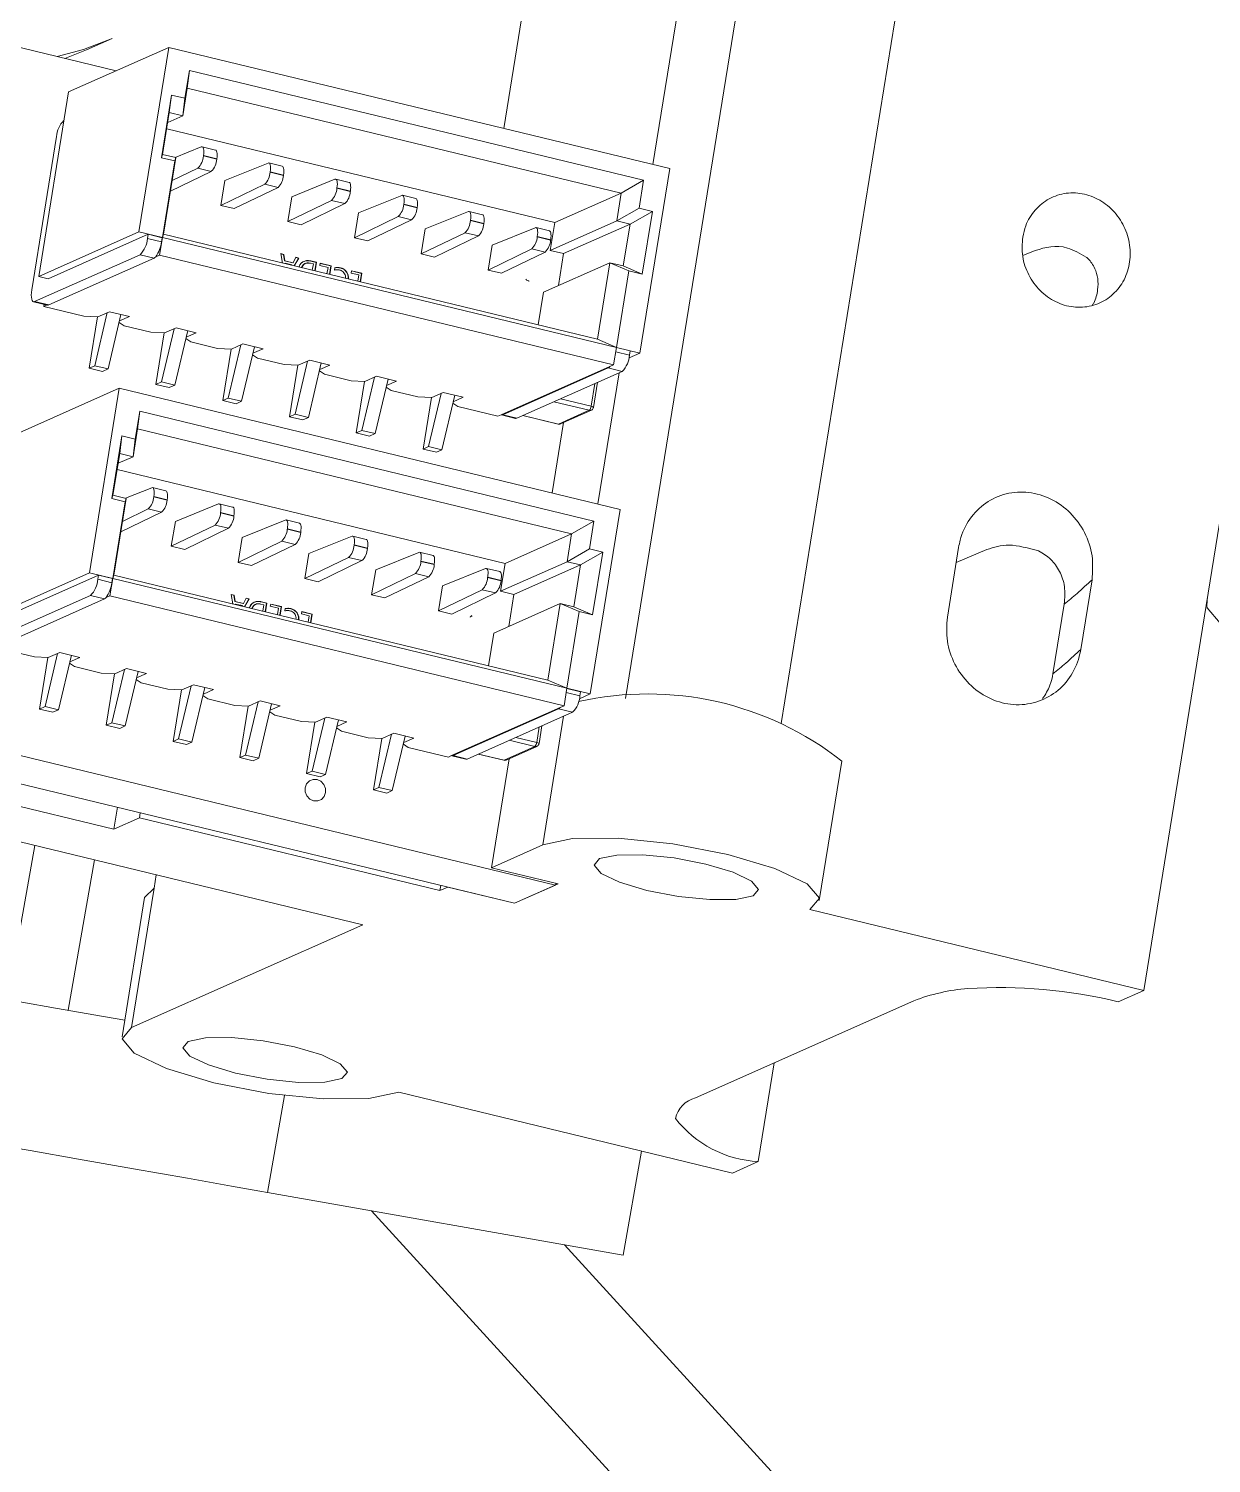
# Model space of a CAD drawing. Header units: millimetres. Extents: x 0 to 1189, y 0 to 841.
# Drawn here: x 925.504 to 928.769, y 528.872 to 532.834 of the extents above; entities that cross this region are included whole.
import ezdxf

# ---------------------------------------------------------------- set-up
doc = ezdxf.new("R2010")
doc.units = ezdxf.units.MM
doc.layers.get('0').update_dxf_attribs({"lineweight": 18})

msp = doc.modelspace()

# ---------------------------------------------------------------- linework, layer by layer
at = {"color": 7, "linetype": 'Continuous', "lineweight": 15}
for p, q in [((927.2272, 532.4594), (927.4835, 534.0432)), ((927.6402, 534.0052), (927.1514, 530.9848)), ((929.2051, 534.0263), (928.5825, 530.1785)), ((927.5809, 530.9153), (928.0643, 533.9026)), ((926.8152, 532.5592), (926.9194, 533.2029)), ((925.7448, 532.7181), (924.5527, 533.0066)), ((925.7343, 532.8077), (925.6554, 532.7774)), ((925.6633, 532.7762), (925.7343, 532.8077)), ((925.6554, 532.7774), (925.5827, 532.7573)), ((925.6633, 532.7762), (925.6033, 532.7523)), ((925.614, 532.6599), (925.8907, 532.7829)), ((925.8907, 532.7829), (925.8082, 532.2731)), ((925.8907, 532.7829), (927.2735, 532.4482)), ((925.9475, 532.7192), (925.935, 532.6422)), ((925.9412, 532.6706), (925.9475, 532.7192)), ((925.9475, 532.7192), (927.2012, 532.4158)), ((925.5315, 532.1501), (925.614, 532.6599)), ((925.8981, 532.6512), (925.8701, 532.478)), ((925.8981, 532.6512), (925.8919, 532.6026)), ((925.8981, 532.6512), (925.935, 532.6422)), ((925.9288, 532.5937), (925.9412, 532.6706)), ((925.9412, 532.6706), (927.1397, 532.3806)), ((925.935, 532.6422), (925.9288, 532.5937)), ((925.601, 532.5811), (925.6012, 532.5812)), ((925.8732, 532.4872), (925.8919, 532.6026)), ((925.8875, 532.5753), (925.9288, 532.5937)), ((925.8919, 532.6026), (925.9288, 532.5937)), ((925.5121, 532.1131), (925.5806, 532.5363)), ((925.8847, 532.5583), (926.956, 532.299)), ((925.8701, 532.478), (925.8732, 532.4872)), ((925.9101, 532.4783), (925.8732, 532.4872)), ((925.9081, 532.4787), (925.9803, 532.508)), ((926.0194, 532.4993), (925.9826, 532.5082)), ((925.8701, 532.478), (925.907, 532.4691)), ((925.907, 532.4691), (925.8728, 532.2575)), ((925.8758, 532.2666), (925.9101, 532.4783)), ((925.9709, 532.4494), (925.8998, 532.415)), ((925.907, 532.4691), (925.9101, 532.4783)), ((925.9709, 532.4494), (926.0077, 532.4404)), ((925.986, 532.4829), (925.9862, 532.4838)), ((925.986, 532.4829), (926.0229, 532.474)), ((926.023, 532.4749), (925.9862, 532.4838)), ((926.0229, 532.474), (926.023, 532.4749)), ((926.0456, 532.4151), (926.1647, 532.4634)), ((926.2038, 532.4547), (926.1669, 532.4636)), ((927.191, 531.9384), (927.2735, 532.4482)), ((925.8951, 532.386), (926.0077, 532.4404)), ((926.0456, 532.4151), (926.0344, 532.3463)), ((926.1704, 532.4383), (926.1705, 532.4392)), ((926.1704, 532.4383), (926.2073, 532.4293)), ((926.2074, 532.4302), (926.1705, 532.4392)), ((926.2073, 532.4293), (926.2074, 532.4302)), ((926.2299, 532.3705), (926.3491, 532.4187)), ((926.3882, 532.41), (926.3513, 532.419)), ((927.2012, 532.4158), (927.1397, 532.3806)), ((927.1888, 532.3388), (927.2012, 532.4158)), ((926.1552, 532.4047), (926.0344, 532.3463)), ((926.0713, 532.3374), (926.1921, 532.3958)), ((926.1552, 532.4047), (926.1921, 532.3958)), ((926.2299, 532.3705), (926.2188, 532.3017)), ((926.3548, 532.3936), (926.3549, 532.3945)), ((926.3548, 532.3936), (926.3916, 532.3847)), ((926.3918, 532.3856), (926.3549, 532.3945)), ((926.3916, 532.3847), (926.3918, 532.3856)), ((926.4143, 532.3259), (926.5335, 532.3741)), ((926.5726, 532.3654), (926.5357, 532.3743)), ((927.1397, 532.3806), (926.956, 532.299)), ((927.1397, 532.3806), (927.1272, 532.3036)), ((926.0344, 532.3463), (926.0713, 532.3374)), ((926.3396, 532.3601), (926.2188, 532.3017)), ((926.2557, 532.2928), (926.3765, 532.3512)), ((926.3396, 532.3601), (926.3765, 532.3512)), ((926.5391, 532.349), (926.5393, 532.3499)), ((926.5391, 532.349), (926.576, 532.3401)), ((926.5762, 532.341), (926.5393, 532.3499)), ((926.576, 532.3401), (926.5762, 532.341)), ((926.5987, 532.2813), (926.7178, 532.3295)), ((926.7569, 532.3208), (926.7201, 532.3297)), ((927.1272, 532.3036), (927.1888, 532.3388)), ((927.1641, 532.2947), (927.2257, 532.3299)), ((927.1888, 532.3388), (927.2257, 532.3299)), ((927.1976, 532.1567), (927.2257, 532.3299)), ((926.2188, 532.3017), (926.2557, 532.2928)), ((926.4143, 532.3259), (926.4032, 532.2571)), ((926.524, 532.3155), (926.4032, 532.2571)), ((926.4401, 532.2481), (926.5609, 532.3066)), ((926.524, 532.3155), (926.5609, 532.3066)), ((926.7235, 532.3044), (926.7237, 532.3053)), ((926.7235, 532.3044), (926.7604, 532.2955)), ((926.7605, 532.2964), (926.7237, 532.3053)), ((926.7604, 532.2955), (926.7605, 532.2964)), ((927.1272, 532.3036), (926.9436, 532.222)), ((926.9436, 532.222), (926.956, 532.299)), ((926.9804, 532.2131), (927.1641, 532.2947)), ((927.1272, 532.3036), (927.1641, 532.2947)), ((927.1641, 532.2947), (927.1454, 532.1793)), ((925.5315, 532.1501), (925.8082, 532.2731)), ((925.5573, 532.1438), (925.8333, 532.2665)), ((925.8728, 532.2575), (925.8082, 532.2731)), ((925.8333, 532.2665), (925.8315, 532.255)), ((925.8315, 532.255), (925.8702, 532.2456)), ((925.872, 532.2571), (925.8333, 532.2665)), ((925.865, 532.2094), (925.8728, 532.2575)), ((925.8702, 532.2456), (925.872, 532.2571)), ((925.8728, 532.2575), (925.872, 532.2571)), ((925.8728, 532.2575), (925.8758, 532.2666)), ((925.8728, 532.2575), (927.1265, 531.954)), ((925.8758, 532.2666), (927.0743, 531.9766)), ((926.4032, 532.2571), (926.4401, 532.2481)), ((926.5987, 532.2813), (926.5876, 532.2125)), ((926.7084, 532.2709), (926.5876, 532.2125)), ((926.6244, 532.2035), (926.7452, 532.262)), ((926.7084, 532.2709), (926.7452, 532.262)), ((926.7831, 532.2366), (926.9022, 532.2849)), ((926.9413, 532.2762), (926.9044, 532.2851)), ((926.9079, 532.2598), (926.908, 532.2607)), ((926.9079, 532.2598), (926.9448, 532.2508)), ((926.9449, 532.2517), (926.908, 532.2607)), ((926.9448, 532.2508), (926.9449, 532.2517)), ((925.811, 532.2102), (925.5201, 532.0809)), ((925.811, 532.2102), (925.8498, 532.2008)), ((925.8545, 532.2047), (925.865, 532.2094)), ((925.865, 532.2094), (927.1187, 531.9059)), ((926.1996, 532.2132), (926.2047, 532.187)), ((926.2077, 532.2112), (926.1996, 532.2132)), ((926.1997, 532.2127), (926.207, 532.2109)), ((926.207, 532.2109), (926.2077, 532.2112)), ((926.207, 532.2109), (926.2099, 532.1934)), ((926.2106, 532.1937), (926.2077, 532.2112)), ((926.5876, 532.2125), (926.6244, 532.2035)), ((926.7831, 532.2366), (926.7719, 532.1678)), ((926.8927, 532.2262), (926.7719, 532.1678)), ((926.8088, 532.1589), (926.9296, 532.2173)), ((926.8927, 532.2262), (926.9296, 532.2173)), ((926.9804, 532.2131), (926.9436, 532.222)), ((926.9662, 532.1249), (926.9804, 532.2131)), ((928.2829, 532.2218), (928.2484, 532.2077)), ((925.8498, 532.2008), (925.5588, 532.0715)), ((926.2099, 532.1934), (926.2106, 532.1937)), ((926.2099, 532.1934), (926.2328, 532.1878)), ((926.2335, 532.1882), (926.2106, 532.1937)), ((926.2114, 532.1864), (926.2121, 532.1868)), ((926.2114, 532.1864), (926.2116, 532.1854)), ((926.2121, 532.1868), (926.2306, 532.1823)), ((926.2124, 532.1852), (926.2121, 532.1868)), ((926.2306, 532.1823), (926.2299, 532.1809)), ((926.2328, 532.1878), (926.2335, 532.1882)), ((926.2414, 532.2031), (926.2335, 532.1882)), ((926.2488, 532.2008), (926.2365, 532.1793)), ((926.2369, 532.1792), (926.2495, 532.2011)), ((926.2412, 532.2026), (926.2488, 532.2008)), ((926.2495, 532.2011), (926.2414, 532.2031)), ((926.2488, 532.2008), (926.2495, 532.2011)), ((926.2666, 532.1857), (926.2659, 532.1853)), ((926.2818, 532.1867), (926.2896, 532.1848)), ((926.283, 532.193), (926.2823, 532.1927)), ((926.2823, 532.1927), (926.2974, 532.189)), ((926.2981, 532.1894), (926.283, 532.193)), ((926.2896, 532.1848), (926.2868, 532.1672)), ((926.2974, 532.189), (926.2935, 532.1655)), ((926.2942, 532.1654), (926.2981, 532.1894)), ((926.2974, 532.189), (926.2981, 532.1894)), ((926.3088, 532.1867), (926.3078, 532.1804)), ((926.3078, 532.1804), (926.3301, 532.175)), ((926.3385, 532.1796), (926.3088, 532.1867)), ((926.3088, 532.1863), (926.3378, 532.1792)), ((926.3301, 532.175), (926.3272, 532.1574)), ((926.3378, 532.1792), (926.334, 532.1557)), ((926.3347, 532.1556), (926.3385, 532.1796)), ((926.3378, 532.1792), (926.3385, 532.1796)), ((926.3488, 532.174), (926.3478, 532.1676)), ((926.3639, 532.1737), (926.3647, 532.174)), ((926.9249, 532.1066), (927.1085, 532.1882)), ((927.1085, 532.1882), (927.0743, 531.9766)), ((927.1085, 532.1882), (927.1608, 532.1656)), ((927.1454, 532.1793), (927.1085, 532.1882)), ((927.1454, 532.1793), (927.1976, 532.1567)), ((925.5573, 532.1438), (925.5315, 532.1501)), ((926.3952, 532.1658), (926.3942, 532.1595)), ((926.3942, 532.1595), (926.4151, 532.1544)), ((926.3951, 532.1654), (926.4228, 532.1587)), ((926.4235, 532.159), (926.3952, 532.1658)), ((926.4151, 532.1544), (926.4122, 532.1368)), ((926.4228, 532.1587), (926.419, 532.1352)), ((926.4196, 532.135), (926.4235, 532.159)), ((926.4228, 532.1587), (926.4235, 532.159)), ((926.7719, 532.1678), (926.8088, 532.1589)), ((927.1265, 531.954), (927.1608, 532.1656)), ((927.1608, 532.1656), (927.1976, 532.1567)), ((926.9103, 532.0163), (926.9249, 532.1066)), ((925.5169, 532.0805), (925.5556, 532.0711)), ((925.5588, 532.0715), (925.5201, 532.0809)), ((925.5466, 532.0733), (925.5456, 532.0674)), ((925.5456, 532.0674), (925.5545, 532.0714)), ((925.5456, 532.0674), (925.6563, 532.0407)), ((925.6946, 532.0387), (925.7265, 532.0529)), ((925.7818, 532.0395), (925.7265, 532.0529)), ((925.6563, 532.0407), (925.6946, 532.0387)), ((925.6936, 532.0388), (925.6706, 531.8968)), ((925.6858, 531.9035), (925.7206, 532.0503)), ((925.7227, 531.8946), (925.7584, 532.0452)), ((925.7532, 532.0231), (925.7669, 532.0139)), ((925.7818, 532.0395), (925.7541, 532.0272)), ((925.7669, 532.0139), (925.8406, 531.996)), ((925.8406, 531.996), (925.8789, 531.9941)), ((925.878, 531.9941), (925.855, 531.8521)), ((925.8702, 531.8589), (925.905, 532.0057)), ((925.8789, 531.9941), (925.9109, 532.0083)), ((925.9071, 531.85), (925.9428, 532.0005)), ((925.9662, 531.9949), (925.9109, 532.0083)), ((925.9375, 531.9785), (925.9513, 531.9693)), ((925.9662, 531.9949), (925.9385, 531.9826)), ((927.0743, 531.9766), (927.1265, 531.954)), ((925.9513, 531.9693), (926.025, 531.9514)), ((926.025, 531.9514), (926.0633, 531.9495)), ((926.0624, 531.9495), (926.0394, 531.8075)), ((926.0546, 531.8143), (926.0894, 531.961)), ((926.0633, 531.9495), (926.0952, 531.9637)), ((926.0915, 531.8053), (926.1271, 531.9559)), ((926.1506, 531.9503), (926.0952, 531.9637)), ((926.1219, 531.9339), (926.1356, 531.9246)), ((926.1506, 531.9503), (926.1229, 531.938)), ((927.1265, 531.954), (927.1187, 531.9059)), ((927.1645, 531.9443), (927.1264, 531.9535)), ((927.191, 531.9384), (927.1265, 531.954)), ((927.191, 531.9384), (927.1612, 531.9251)), ((927.1645, 531.9443), (927.1627, 531.9328)), ((925.6706, 531.8968), (925.6858, 531.9035)), ((925.6706, 531.8968), (925.7075, 531.8878)), ((925.6858, 531.9035), (925.7227, 531.8946)), ((925.7075, 531.8878), (925.7227, 531.8946)), ((926.1356, 531.9246), (926.2094, 531.9068)), ((926.2094, 531.9068), (926.2477, 531.9048)), ((926.2467, 531.9049), (926.2238, 531.7629)), ((926.239, 531.7696), (926.2737, 531.9164)), ((926.2477, 531.9048), (926.2796, 531.919)), ((926.2758, 531.7607), (926.3115, 531.9113)), ((926.3349, 531.9056), (926.2796, 531.919)), ((926.3349, 531.9056), (926.3073, 531.8933)), ((927.1083, 531.9013), (926.8084, 531.768)), ((926.8126, 531.7681), (927.1035, 531.8974)), ((927.1035, 531.8974), (927.1422, 531.888)), ((927.1187, 531.9059), (927.1083, 531.9013)), ((925.855, 531.8521), (925.8702, 531.8589)), ((925.8702, 531.8589), (925.9071, 531.85)), ((926.3063, 531.8892), (926.32, 531.88)), ((926.32, 531.88), (926.3938, 531.8622)), ((926.3938, 531.8622), (926.4321, 531.8602)), ((926.4311, 531.8603), (926.4081, 531.7183)), ((926.4233, 531.725), (926.4581, 531.8718)), ((926.4321, 531.8602), (926.464, 531.8744)), ((926.4602, 531.7161), (926.4959, 531.8667)), ((926.5193, 531.861), (926.464, 531.8744)), ((926.5193, 531.861), (926.4916, 531.8487)), ((927.1422, 531.888), (926.8513, 531.7587)), ((927.063, 531.7884), (927.0742, 531.8578)), ((927.0754, 531.5217), (927.1341, 531.8844)), ((925.477, 531.7186), (925.7537, 531.8416)), ((925.7537, 531.8416), (925.6712, 531.3318)), ((925.7537, 531.8416), (927.1366, 531.5069)), ((925.855, 531.8521), (925.8919, 531.8432)), ((925.8919, 531.8432), (925.9071, 531.85)), ((926.0394, 531.8075), (926.0546, 531.8143)), ((926.0546, 531.8143), (926.0915, 531.8053)), ((926.4907, 531.8446), (926.5044, 531.8354)), ((926.5044, 531.8354), (926.5781, 531.8175)), ((926.5781, 531.8175), (926.6164, 531.8156)), ((926.6155, 531.8156), (926.5925, 531.6736)), ((926.6077, 531.6804), (926.6425, 531.8272)), ((926.6164, 531.8156), (926.6484, 531.8298)), ((926.6446, 531.6715), (926.6803, 531.8221)), ((926.7037, 531.8164), (926.6484, 531.8298)), ((926.7037, 531.8164), (926.676, 531.8041)), ((925.8105, 531.7779), (925.798, 531.701)), ((925.8042, 531.7294), (925.8105, 531.7779)), ((925.8105, 531.7779), (927.0642, 531.4745)), ((926.0394, 531.8075), (926.0763, 531.7986)), ((926.0763, 531.7986), (926.0915, 531.8053)), ((926.675, 531.8), (926.6888, 531.7908)), ((926.6888, 531.7908), (926.7994, 531.764)), ((927.0515, 531.7804), (926.9664, 531.7425)), ((926.972, 531.743), (927.0572, 531.7808)), ((926.2238, 531.7629), (926.239, 531.7696)), ((926.2238, 531.7629), (926.2606, 531.754)), ((926.239, 531.7696), (926.2758, 531.7607)), ((926.2606, 531.754), (926.2758, 531.7607)), ((926.8084, 531.768), (926.7994, 531.764)), ((926.8094, 531.7677), (926.8481, 531.7583)), ((926.8513, 531.7587), (926.8126, 531.7681)), ((926.8679, 531.7661), (926.9656, 531.7424)), ((926.9801, 531.7466), (926.9487, 531.5524)), ((926.9656, 531.7424), (926.9657, 531.7424)), ((925.7612, 531.7099), (925.7331, 531.5367)), ((925.7612, 531.7099), (925.7549, 531.6613)), ((925.7612, 531.7099), (925.798, 531.701)), ((925.7918, 531.6524), (925.8042, 531.7294)), ((925.798, 531.701), (925.7918, 531.6524)), ((925.8042, 531.7294), (927.0027, 531.4393)), ((926.4081, 531.7183), (926.4233, 531.725)), ((926.4081, 531.7183), (926.445, 531.7093)), ((926.4233, 531.725), (926.4602, 531.7161)), ((926.445, 531.7093), (926.4602, 531.7161)), ((925.7362, 531.5459), (925.7549, 531.6613)), ((925.7549, 531.6613), (925.7918, 531.6524)), ((926.5925, 531.6736), (926.6077, 531.6804)), ((926.5925, 531.6736), (926.6294, 531.6647)), ((926.6077, 531.6804), (926.6446, 531.6715)), ((926.6294, 531.6647), (926.6446, 531.6715)), ((925.7477, 531.617), (926.819, 531.3577)), ((925.7505, 531.6341), (925.7918, 531.6524)), ((925.7331, 531.5367), (925.7362, 531.5459)), ((925.7331, 531.5367), (925.77, 531.5278)), ((925.7731, 531.537), (925.7362, 531.5459)), ((925.7388, 531.3253), (925.7731, 531.537)), ((925.77, 531.5278), (925.7731, 531.537)), ((925.7711, 531.5374), (925.8434, 531.5667)), ((925.8824, 531.558), (925.8456, 531.5669)), ((925.849, 531.5416), (925.8492, 531.5425)), ((925.849, 531.5416), (925.8859, 531.5327)), ((925.886, 531.5336), (925.8492, 531.5425)), ((925.77, 531.5278), (925.7358, 531.3162)), ((925.7582, 531.4447), (925.8707, 531.4992)), ((925.8339, 531.5081), (925.7629, 531.4737)), ((925.8339, 531.5081), (925.8707, 531.4992)), ((925.8859, 531.5327), (925.886, 531.5336)), ((925.9086, 531.4738), (926.0277, 531.5221)), ((926.0668, 531.5134), (926.03, 531.5223)), ((926.0334, 531.497), (926.0335, 531.4979)), ((926.0334, 531.497), (926.0703, 531.488)), ((926.0704, 531.4889), (926.0335, 531.4979)), ((927.0541, 530.9971), (927.1366, 531.5069)), ((925.9086, 531.4738), (925.8974, 531.405)), ((926.0182, 531.4635), (925.8974, 531.405)), ((926.0182, 531.4635), (926.0551, 531.4545)), ((926.0703, 531.488), (926.0704, 531.4889)), ((926.0929, 531.4292), (926.2121, 531.4774)), ((926.2512, 531.4687), (926.2143, 531.4777)), ((927.0642, 531.4745), (927.0027, 531.4393)), ((927.0518, 531.3975), (927.0642, 531.4745)), ((925.9343, 531.3961), (926.0551, 531.4545)), ((926.0929, 531.4292), (926.0818, 531.3604)), ((926.2026, 531.4188), (926.0818, 531.3604)), ((926.2026, 531.4188), (926.2395, 531.4099)), ((926.2178, 531.4524), (926.2179, 531.4532)), ((926.2178, 531.4524), (926.2546, 531.4434)), ((926.2548, 531.4443), (926.2179, 531.4532)), ((926.2546, 531.4434), (926.2548, 531.4443)), ((926.2773, 531.3846), (926.3965, 531.4328)), ((926.4356, 531.4241), (926.3987, 531.4331)), ((927.0027, 531.4393), (926.819, 531.3577)), ((927.0027, 531.4393), (926.9902, 531.3623)), ((925.8974, 531.405), (925.9343, 531.3961)), ((926.1187, 531.3515), (926.2395, 531.4099)), ((926.2773, 531.3846), (926.2662, 531.3158)), ((926.4021, 531.4077), (926.4023, 531.4086)), ((926.4021, 531.4077), (926.439, 531.3988)), ((926.4392, 531.3997), (926.4023, 531.4086)), ((926.439, 531.3988), (926.4392, 531.3997)), ((926.4617, 531.34), (926.5809, 531.3882)), ((926.62, 531.3795), (926.5831, 531.3884)), ((926.9902, 531.3623), (927.0518, 531.3975)), ((927.0271, 531.3534), (927.0887, 531.3886)), ((927.0518, 531.3975), (927.0887, 531.3886)), ((927.0606, 531.2154), (927.0887, 531.3886)), ((928.0713, 531.4018), (928.0402, 531.2094)), ((928.1492, 531.3956), (928.0646, 531.3602)), ((926.0818, 531.3604), (926.1187, 531.3515)), ((926.387, 531.3742), (926.2662, 531.3158)), ((926.3031, 531.3069), (926.4239, 531.3653)), ((926.387, 531.3742), (926.4239, 531.3653)), ((926.4617, 531.34), (926.4506, 531.2712)), ((926.5865, 531.3631), (926.5867, 531.364)), ((926.5865, 531.3631), (926.6234, 531.3542)), ((926.6235, 531.3551), (926.5867, 531.364)), ((926.6234, 531.3542), (926.6235, 531.3551)), ((926.6461, 531.2954), (926.7652, 531.3436)), ((926.8043, 531.3349), (926.7675, 531.3438)), ((926.9902, 531.3623), (926.8066, 531.2807)), ((926.8066, 531.2807), (926.819, 531.3577)), ((926.8434, 531.2718), (927.0271, 531.3534)), ((926.9902, 531.3623), (927.0271, 531.3534)), ((927.0271, 531.3534), (927.0084, 531.238)), ((925.3945, 531.2088), (925.6712, 531.3318)), ((925.4203, 531.2025), (925.6963, 531.3252)), ((925.7358, 531.3162), (925.6712, 531.3318)), ((925.6963, 531.3252), (925.6945, 531.3137)), ((925.6945, 531.3137), (925.7332, 531.3043)), ((925.7351, 531.3159), (925.6963, 531.3252)), ((925.728, 531.2681), (925.7358, 531.3162)), ((925.7332, 531.3043), (925.7351, 531.3159)), ((925.7358, 531.3162), (925.7351, 531.3159)), ((925.7358, 531.3162), (925.7388, 531.3253)), ((925.7358, 531.3162), (926.9895, 531.0127)), ((925.7388, 531.3253), (926.9373, 531.0353)), ((926.2662, 531.3158), (926.3031, 531.3069)), ((926.5714, 531.3296), (926.4506, 531.2712)), ((926.4874, 531.2622), (926.6083, 531.3207)), ((926.5714, 531.3296), (926.6083, 531.3207)), ((926.7709, 531.3185), (926.771, 531.3194)), ((926.7709, 531.3185), (926.8078, 531.3096)), ((926.8079, 531.3104), (926.771, 531.3194)), ((926.8078, 531.3096), (926.8079, 531.3104)), ((928.4086, 531.1203), (928.4397, 531.3127)), ((925.674, 531.2689), (925.3831, 531.1396)), ((925.7128, 531.2595), (925.4218, 531.1302)), ((925.674, 531.2689), (925.7128, 531.2595)), ((925.7175, 531.2634), (925.728, 531.2681)), ((925.728, 531.2681), (926.9817, 530.9646)), ((926.0626, 531.2719), (926.0677, 531.2458)), ((926.0707, 531.2699), (926.0626, 531.2719)), ((926.0627, 531.2714), (926.07, 531.2696)), ((926.07, 531.2696), (926.0707, 531.2699)), ((926.07, 531.2696), (926.0729, 531.2521)), ((926.0737, 531.2524), (926.0707, 531.2699)), ((926.1044, 531.2618), (926.0965, 531.2469)), ((926.1118, 531.2595), (926.0995, 531.2381)), ((926.0999, 531.2379), (926.1125, 531.2598)), ((926.1042, 531.2614), (926.1118, 531.2595)), ((926.1125, 531.2598), (926.1044, 531.2618)), ((926.1118, 531.2595), (926.1125, 531.2598)), ((926.4506, 531.2712), (926.4874, 531.2622)), ((926.6461, 531.2954), (926.6349, 531.2265)), ((926.7558, 531.285), (926.6349, 531.2265)), ((926.6718, 531.2176), (926.7926, 531.276)), ((926.7558, 531.285), (926.7926, 531.276)), ((926.8434, 531.2718), (926.8066, 531.2807)), ((926.8292, 531.1836), (926.8434, 531.2718)), ((928.7584, 531.2659), (928.757, 531.2405)), ((926.0729, 531.2521), (926.0737, 531.2524)), ((926.0729, 531.2521), (926.0958, 531.2466)), ((926.0965, 531.2469), (926.0737, 531.2524)), ((926.0744, 531.2452), (926.0751, 531.2455)), ((926.0744, 531.2452), (926.0746, 531.2441)), ((926.0751, 531.2455), (926.0936, 531.241)), ((926.0754, 531.2439), (926.0751, 531.2455)), ((926.0936, 531.241), (926.0929, 531.2396)), ((926.0958, 531.2466), (926.0965, 531.2469)), ((926.1296, 531.2444), (926.1289, 531.244)), ((926.1448, 531.2454), (926.1526, 531.2435)), ((926.146, 531.2517), (926.1453, 531.2514)), ((926.1453, 531.2514), (926.1604, 531.2478)), ((926.1611, 531.2481), (926.146, 531.2517)), ((926.1526, 531.2435), (926.1498, 531.2259)), ((926.1604, 531.2478), (926.1566, 531.2242)), ((926.1572, 531.2241), (926.1611, 531.2481)), ((926.1604, 531.2478), (926.1611, 531.2481)), ((926.1719, 531.2455), (926.1708, 531.2391)), ((926.1708, 531.2391), (926.1931, 531.2337)), ((926.1718, 531.245), (926.2008, 531.238)), ((926.2015, 531.2383), (926.1719, 531.2455)), ((926.1931, 531.2337), (926.1902, 531.2161)), ((926.2008, 531.238), (926.197, 531.2144)), ((926.1977, 531.2143), (926.2015, 531.2383)), ((926.2008, 531.238), (926.2015, 531.2383)), ((926.2118, 531.2327), (926.2108, 531.2263)), ((926.227, 531.2324), (926.2277, 531.2327)), ((926.2582, 531.2246), (926.2572, 531.2182)), ((926.2581, 531.2241), (926.2858, 531.2174)), ((926.2865, 531.2177), (926.2582, 531.2246)), ((926.6349, 531.2265), (926.6718, 531.2176)), ((926.7879, 531.1653), (926.9715, 531.2469)), ((926.9715, 531.2469), (926.9373, 531.0353)), ((926.9715, 531.2469), (927.0238, 531.2244)), ((927.0084, 531.238), (926.9715, 531.2469)), ((926.9895, 531.0127), (927.0238, 531.2244)), ((927.0084, 531.238), (927.0606, 531.2154)), ((927.0238, 531.2244), (927.0606, 531.2154)), ((928.3319, 531.053), (928.3631, 531.2454)), ((926.2572, 531.2182), (926.2781, 531.2132)), ((926.2781, 531.2132), (926.2752, 531.1955)), ((926.2858, 531.2174), (926.282, 531.1939)), ((926.2827, 531.1937), (926.2865, 531.2177)), ((926.2858, 531.2174), (926.2865, 531.2177)), ((926.7733, 531.075), (926.7879, 531.1653)), ((924.2483, 531.1252), (926.9584, 530.4693)), ((925.4086, 531.1262), (925.5193, 531.0994)), ((925.5488, 530.9622), (925.5836, 531.109)), ((925.5576, 531.0974), (925.5895, 531.1116)), ((925.5857, 530.9533), (925.6214, 531.1039)), ((925.6448, 531.0982), (925.5895, 531.1116)), ((924.1347, 531.0748), (926.8449, 530.4188)), ((925.5193, 531.0994), (925.5576, 531.0974)), ((925.5566, 531.0975), (925.5336, 530.9555)), ((925.6162, 531.0818), (925.6299, 531.0726)), ((925.6448, 531.0982), (925.6171, 531.0859)), ((925.6299, 531.0726), (925.7036, 531.0548)), ((925.7332, 530.9176), (925.768, 531.0644)), ((925.7419, 531.0528), (925.7739, 531.067)), ((925.8292, 531.0536), (925.7739, 531.067)), ((925.7036, 531.0548), (925.7419, 531.0528)), ((925.741, 531.0528), (925.718, 530.9108)), ((925.7701, 530.9087), (925.8058, 531.0593)), ((925.8006, 531.0372), (925.8143, 531.028)), ((925.8292, 531.0536), (925.8015, 531.0413)), ((925.8143, 531.028), (925.888, 531.0101)), ((925.9263, 531.0082), (925.9583, 531.0224)), ((926.0136, 531.009), (925.9583, 531.0224)), ((926.9373, 531.0353), (926.9895, 531.0127)), ((925.888, 531.0101), (925.9263, 531.0082)), ((925.9254, 531.0082), (925.9024, 530.8662)), ((925.9176, 530.873), (925.9524, 531.0198)), ((925.9545, 530.8641), (925.9902, 531.0146)), ((925.9849, 530.9926), (925.9986, 530.9834)), ((926.0136, 531.009), (925.9859, 530.9967)), ((925.9986, 530.9834), (926.0724, 530.9655)), ((926.9895, 531.0127), (926.9817, 530.9646)), ((927.0275, 531.003), (926.9894, 531.0123)), ((927.0541, 530.9971), (926.9895, 531.0127)), ((927.0541, 530.9971), (927.0242, 530.9838)), ((927.0275, 531.003), (927.0257, 530.9915)), ((925.5336, 530.9555), (925.5488, 530.9622)), ((925.5336, 530.9555), (925.5705, 530.9465)), ((925.5488, 530.9622), (925.5857, 530.9533)), ((925.5705, 530.9465), (925.5857, 530.9533)), ((926.0724, 530.9655), (926.1107, 530.9635)), ((926.1097, 530.9636), (926.0868, 530.8216)), ((926.102, 530.8284), (926.1368, 530.9751)), ((926.1107, 530.9635), (926.1426, 530.9777)), ((926.1389, 530.8194), (926.1745, 530.97)), ((926.1979, 530.9644), (926.1426, 530.9777)), ((926.1693, 530.948), (926.183, 530.9387)), ((926.1979, 530.9644), (926.1703, 530.9521)), ((926.9713, 530.96), (926.6715, 530.8267)), ((926.6756, 530.8268), (926.9665, 530.9561)), ((927.0052, 530.9467), (926.7143, 530.8174)), ((926.9665, 530.9561), (927.0052, 530.9467)), ((926.9817, 530.9646), (926.9713, 530.96)), ((925.718, 530.9108), (925.7332, 530.9176)), ((925.718, 530.9108), (925.7549, 530.9019)), ((925.7332, 530.9176), (925.7701, 530.9087)), ((925.7549, 530.9019), (925.7701, 530.9087)), ((926.183, 530.9387), (926.2568, 530.9209)), ((926.2568, 530.9209), (926.2951, 530.9189)), ((926.2941, 530.919), (926.2711, 530.777)), ((926.2864, 530.7837), (926.3211, 530.9305)), ((926.2951, 530.9189), (926.327, 530.9331)), ((926.3232, 530.7748), (926.3589, 530.9254)), ((926.3823, 530.9197), (926.327, 530.9331)), ((926.3537, 530.9033), (926.3674, 530.8941)), ((926.3823, 530.9197), (926.3547, 530.9074)), ((926.9127, 530.8599), (926.9207, 530.9091)), ((925.9024, 530.8662), (925.9176, 530.873)), ((925.9024, 530.8662), (925.9393, 530.8573)), ((925.9176, 530.873), (925.9545, 530.8641)), ((925.9393, 530.8573), (925.9545, 530.8641)), ((926.3674, 530.8941), (926.4411, 530.8763)), ((926.4411, 530.8763), (926.4794, 530.8743)), ((926.4785, 530.8744), (926.4555, 530.7324)), ((926.4707, 530.7391), (926.5055, 530.8859)), ((926.4794, 530.8743), (926.5114, 530.8885)), ((926.5076, 530.7302), (926.5433, 530.8808)), ((926.5667, 530.8751), (926.5114, 530.8885)), ((926.5667, 530.8751), (926.539, 530.8628)), ((924.9089, 530.8241), (925.7386, 530.6233)), ((926.0868, 530.8216), (926.102, 530.8284)), ((926.102, 530.8284), (926.1389, 530.8194)), ((926.5381, 530.8587), (926.5518, 530.8495)), ((926.5518, 530.8495), (926.6624, 530.8227)), ((926.6715, 530.8267), (926.6624, 530.8227)), ((926.6724, 530.8264), (926.7111, 530.817)), ((926.7143, 530.8174), (926.6756, 530.8268)), ((926.7449, 530.831), (926.8153, 530.8139)), ((926.8161, 530.814), (926.9013, 530.8519)), ((926.8218, 530.8145), (926.9069, 530.8524)), ((926.0868, 530.8216), (926.1236, 530.8127)), ((926.1236, 530.8127), (926.1389, 530.8194)), ((926.2711, 530.777), (926.2864, 530.7837)), ((926.2864, 530.7837), (926.3232, 530.7748)), ((926.8299, 530.8181), (926.7811, 530.5171)), ((926.8153, 530.8139), (926.8154, 530.8139)), ((927.6867, 530.427), (927.749, 530.8118)), ((926.4263, 530.3594), (924.7669, 530.761)), ((926.2711, 530.777), (926.308, 530.7681)), ((926.308, 530.7681), (926.3232, 530.7748)), ((926.4555, 530.7324), (926.4707, 530.7391)), ((926.4555, 530.7324), (926.4924, 530.7234)), ((926.4707, 530.7391), (926.5076, 530.7302)), ((926.4924, 530.7234), (926.5076, 530.7302)), ((925.7386, 530.6233), (925.7484, 530.6842)), ((925.8095, 530.6548), (925.8118, 530.6689)), ((925.7386, 530.6233), (925.8095, 530.6548)), ((926.6392, 530.454), (925.8095, 530.6548)), ((925.4452, 530.1531), (925.5203, 530.5787)), ((926.7811, 530.5171), (926.9231, 530.5801)), ((925.6855, 530.5387), (925.6123, 530.1236)), ((926.7811, 530.5171), (926.9655, 530.4724)), ((925.8559, 530.4974), (925.8499, 530.4603)), ((926.6415, 530.4681), (926.6392, 530.454)), ((926.8449, 530.4188), (926.9655, 530.4724)), ((926.9584, 530.4693), (926.8449, 530.4188)), ((926.9584, 530.4693), (926.9592, 530.474)), ((925.8238, 530.435), (925.7615, 530.0502)), ((925.8499, 530.4603), (925.7876, 530.0756)), ((925.8499, 530.4603), (925.8238, 530.435)), ((926.6392, 530.454), (926.6605, 530.4635)), ((926.6605, 530.4635), (926.8449, 530.4188)), ((927.6606, 530.4016), (928.5825, 530.1785)), ((925.7876, 530.0756), (926.4263, 530.3594)), ((927.9476, 530.1495), (927.3444, 529.8814)), ((928.5825, 530.1785), (928.5115, 530.147)), ((927.5621, 529.9782), (927.518, 529.7055)), ((926.1629, 529.6203), (926.2101, 529.888)), ((927.447, 529.6739), (926.5252, 529.8971)), ((927.1958, 529.7347), (927.1451, 529.4472)), ((927.518, 529.7055), (927.447, 529.6739)), ((926.1629, 529.6203), (927.1451, 529.4472)), ((926.4499, 529.5697), (927.422, 528.5049)), ((926.9831, 529.4757), (927.9407, 528.4268))]:
    msp.add_line(p, q, dxfattribs=at)
at = {"color": 8, "linetype": 'Continuous', "lineweight": 15}
for p, q in [((927.1627, 531.9328), (927.1246, 531.942)), ((927.0668, 531.8545), (927.0567, 531.7916)), ((926.9535, 531.8041), (927.0515, 531.7804)), ((926.9716, 531.8121), (927.0567, 531.7916)), ((926.9664, 531.7425), (926.8683, 531.7663)), ((927.0257, 530.9915), (926.9876, 531.0007)), ((926.9133, 530.9059), (926.9064, 530.8631)), ((926.9231, 530.5801), (926.9806, 530.9358)), ((926.9013, 530.8519), (926.8305, 530.869)), ((926.9064, 530.8631), (926.8486, 530.8771)), ((926.7453, 530.8312), (926.8161, 530.814))]:
    msp.add_line(p, q, dxfattribs=at)
at = {"color": 7, "linetype": 'Continuous', "lineweight": 15}
for points in [[(925.9803, 532.508), (925.9823, 532.5083), (925.984, 532.5074), (925.9854, 532.5056), (925.9864, 532.5027), (925.987, 532.4989), (925.9871, 532.4944), (925.9869, 532.4893), (925.9862, 532.4838)], [(926.023, 532.4749), (926.0237, 532.4803), (926.024, 532.4854), (926.0238, 532.49), (926.0232, 532.4937), (926.0222, 532.4966), (926.0209, 532.4985), (926.0194, 532.4993)], [(926.1647, 532.4634), (926.1667, 532.4636), (926.1684, 532.4628), (926.1697, 532.4609), (926.1707, 532.458), (926.1713, 532.4543), (926.1715, 532.4497), (926.1712, 532.4446), (926.1705, 532.4392)], [(926.2074, 532.4302), (926.2081, 532.4357), (926.2084, 532.4408), (926.2082, 532.4453), (926.2076, 532.4491), (926.2066, 532.452), (926.2052, 532.4539), (926.2038, 532.4547)], [(926.3491, 532.4187), (926.351, 532.419), (926.3527, 532.4182), (926.3541, 532.4163), (926.3551, 532.4134), (926.3557, 532.4096), (926.3559, 532.4051), (926.3556, 532.4), (926.3549, 532.3945)], [(926.3918, 532.3856), (926.3925, 532.3911), (926.3928, 532.3962), (926.3926, 532.4007), (926.392, 532.4045), (926.391, 532.4074), (926.3896, 532.4093), (926.3882, 532.41)], [(926.5335, 532.3741), (926.5354, 532.3744), (926.5371, 532.3736), (926.5385, 532.3717), (926.5395, 532.3688), (926.5401, 532.365), (926.5403, 532.3605), (926.54, 532.3554), (926.5393, 532.3499)], [(926.5762, 532.341), (926.5769, 532.3465), (926.5771, 532.3516), (926.577, 532.3561), (926.5764, 532.3599), (926.5754, 532.3628), (926.574, 532.3646), (926.5726, 532.3654)], [(926.7178, 532.3295), (926.7198, 532.3298), (926.7215, 532.3289), (926.7229, 532.3271), (926.7239, 532.3242), (926.7245, 532.3204), (926.7246, 532.3159), (926.7244, 532.3108), (926.7237, 532.3053)], [(926.7605, 532.2964), (926.7612, 532.3018), (926.7615, 532.3069), (926.7613, 532.3115), (926.7608, 532.3152), (926.7597, 532.3181), (926.7584, 532.32), (926.7569, 532.3208)], [(926.9022, 532.2849), (926.9042, 532.2851), (926.9059, 532.2843), (926.9072, 532.2824), (926.9083, 532.2795), (926.9088, 532.2758), (926.909, 532.2712), (926.9087, 532.2661), (926.908, 532.2607)], [(926.9449, 532.2517), (926.9456, 532.2572), (926.9459, 532.2623), (926.9457, 532.2668), (926.9451, 532.2706), (926.9441, 532.2735), (926.9427, 532.2754), (926.9413, 532.2762)], [(925.5201, 532.0809), (925.5174, 532.0804), (925.5151, 532.0814), (925.5132, 532.0839), (925.5119, 532.0877), (925.511, 532.0927), (925.5108, 532.0988), (925.5112, 532.1057), (925.5121, 532.1131)], [(926.8481, 531.7583), (926.8486, 531.7582), (926.8513, 531.7587)], [(925.8434, 531.5667), (925.8453, 531.567), (925.847, 531.5661), (925.8484, 531.5643), (925.8494, 531.5614), (925.85, 531.5576), (925.8501, 531.5531), (925.8499, 531.548), (925.8492, 531.5425)], [(925.886, 531.5336), (925.8867, 531.5391), (925.887, 531.5442), (925.8868, 531.5487), (925.8863, 531.5525), (925.8852, 531.5553), (925.8839, 531.5572), (925.8824, 531.558)], [(926.0277, 531.5221), (926.0297, 531.5224), (926.0314, 531.5215), (926.0328, 531.5196), (926.0338, 531.5167), (926.0344, 531.513), (926.0345, 531.5085), (926.0342, 531.5033), (926.0335, 531.4979)], [(926.0704, 531.4889), (926.0711, 531.4944), (926.0714, 531.4995), (926.0712, 531.5041), (926.0706, 531.5078), (926.0696, 531.5107), (926.0683, 531.5126), (926.0668, 531.5134)], [(926.2121, 531.4774), (926.2141, 531.4777), (926.2158, 531.4769), (926.2171, 531.475), (926.2181, 531.4721), (926.2187, 531.4683), (926.2189, 531.4638), (926.2186, 531.4587), (926.2179, 531.4532)], [(926.2548, 531.4443), (926.2555, 531.4498), (926.2558, 531.4549), (926.2556, 531.4594), (926.255, 531.4632), (926.254, 531.4661), (926.2526, 531.468), (926.2512, 531.4687)], [(926.3965, 531.4328), (926.3984, 531.4331), (926.4001, 531.4323), (926.4015, 531.4304), (926.4025, 531.4275), (926.4031, 531.4237), (926.4033, 531.4192), (926.403, 531.4141), (926.4023, 531.4086)], [(926.4392, 531.3997), (926.4399, 531.4052), (926.4401, 531.4103), (926.44, 531.4148), (926.4394, 531.4186), (926.4384, 531.4215), (926.437, 531.4234), (926.4356, 531.4241)], [(926.5809, 531.3882), (926.5828, 531.3885), (926.5845, 531.3877), (926.5859, 531.3858), (926.5869, 531.3829), (926.5875, 531.3791), (926.5876, 531.3746), (926.5874, 531.3695), (926.5867, 531.364)], [(926.6235, 531.3551), (926.6242, 531.3606), (926.6245, 531.3657), (926.6244, 531.3702), (926.6238, 531.374), (926.6228, 531.3768), (926.6214, 531.3787), (926.62, 531.3795)], [(926.7652, 531.3436), (926.7672, 531.3438), (926.7689, 531.343), (926.7703, 531.3411), (926.7713, 531.3383), (926.7719, 531.3345), (926.772, 531.33), (926.7717, 531.3249), (926.771, 531.3194)], [(926.8079, 531.3104), (926.8086, 531.3159), (926.8089, 531.321), (926.8087, 531.3256), (926.8081, 531.3293), (926.8071, 531.3322), (926.8058, 531.3341), (926.8043, 531.3349)], [(929.5309, 531.162), (929.4492, 531.1308), (929.3229, 531.1129), (929.1713, 531.1111), (929.0174, 531.1256), (928.8847, 531.1542), (928.7933, 531.1926), (928.7572, 531.2349), (928.757, 531.2405)], [(926.7111, 530.817), (926.7116, 530.8169), (926.7143, 530.8174)], [(926.2904, 530.702), (926.28, 530.7069), (926.272, 530.7154), (926.2674, 530.7264), (926.2671, 530.7382), (926.271, 530.7489), (926.2787, 530.7569), (926.2888, 530.7611), (926.2999, 530.7607), (926.3103, 530.7559), (926.3184, 530.7473), (926.323, 530.7363), (926.3233, 530.7246), (926.3193, 530.7139), (926.3117, 530.7058), (926.3016, 530.7017), (926.2904, 530.702)], [(927.6606, 530.4016), (927.6868, 530.4326), (927.6529, 530.4724), (927.5641, 530.515), (927.4338, 530.554), (927.2818, 530.5833), (927.1314, 530.5986), (927.0055, 530.5975), (926.9231, 530.5801)], [(927.2102, 530.4546), (927.1353, 530.477), (927.0842, 530.5015), (927.0647, 530.5244), (927.0798, 530.5422), (927.1272, 530.5522), (927.1996, 530.5528), (927.2861, 530.544), (927.3734, 530.5272), (927.4484, 530.5048), (927.4995, 530.4802), (927.519, 530.4573), (927.5039, 530.4396), (927.4565, 530.4296), (927.3841, 530.429), (927.2976, 530.4377), (927.2102, 530.4546)], [(925.7689, 530.096), (925.7102, 530.1063), (925.5774, 530.1297), (925.4844, 530.1462), (925.4452, 530.1531)], [(925.7876, 530.0756), (925.7614, 530.0446), (925.7953, 530.0048), (925.8842, 529.9622), (926.0145, 529.9232), (926.1664, 529.8939), (926.3168, 529.8786), (926.4428, 529.8797), (926.5252, 529.8971)], [(926.0748, 529.95), (925.9999, 529.9724), (925.9488, 529.9969), (925.9293, 530.0198), (925.9444, 530.0376), (925.9917, 530.0476), (926.0642, 530.0482), (926.1507, 530.0394), (926.238, 530.0226), (926.3129, 530.0002), (926.364, 529.9757), (926.3835, 529.9528), (926.3684, 529.935), (926.3211, 529.925), (926.2486, 529.9244), (926.1621, 529.9332), (926.0748, 529.95)], [(926.1629, 529.6203), (926.1414, 529.6241), (926.064, 529.6378), (925.9417, 529.6594), (925.793, 529.6856), (925.6407, 529.7124), (925.508, 529.7358), (925.4149, 529.7522), (925.3758, 529.7591)]]:
    msp.add_lwpolyline(points, dxfattribs=at)
at = {"color": 8, "linetype": 'Continuous', "lineweight": 15}
for points in [[(927.0567, 531.7916), (927.0584, 531.7911), (927.0599, 531.7906), (927.0612, 531.7901), (927.0621, 531.7895), (927.0627, 531.789), (927.063, 531.7885), (927.063, 531.7884)], [(926.9657, 531.7424), (926.9657, 531.7424), (926.9664, 531.7425)], [(926.8154, 530.8139), (926.8155, 530.8139), (926.8161, 530.814)]]:
    msp.add_lwpolyline(points, dxfattribs=at)
at = {"color": 7, "linetype": 'Continuous', "lineweight": 15}
for centre, radius, start, end in [((925.6493, 532.532), 0.0689, 134.557, 176.4345), ((925.9336, 532.4864), 0.0525, 315.19, 356.1665), ((925.9705, 532.4775), 0.0525, 315.19, 356.1665), ((926.118, 532.4417), 0.0525, 315.1754, 356.1964), ((926.1548, 532.4328), 0.0525, 315.19, 356.1665), ((926.3023, 532.3972), 0.0526, 315.1998, 356.1567), ((926.3393, 532.3882), 0.0525, 315.1754, 356.1964), ((926.4867, 532.3525), 0.0525, 315.19, 356.1665), ((926.5236, 532.3436), 0.0526, 315.1914, 356.1482), ((926.6711, 532.3079), 0.0525, 315.1754, 356.1964), ((926.708, 532.299), 0.0525, 315.19, 356.1665), ((925.7627, 532.2593), 0.0689, 314.5551, 356.4238), ((926.8555, 532.2633), 0.0526, 315.1914, 356.1482), ((926.8924, 532.2543), 0.0525, 315.1868, 356.185), ((925.7791, 532.2571), 0.0918, 325.2285, 352.8196), ((925.8433, 532.2135), 0.0143, 296.9944, 321.8192), ((925.5563, 532.0786), 0.0075, 264.8982, 289.6159), ((927.0939, 531.9371), 0.0689, 314.5687, 356.4101), ((927.0971, 531.91), 0.0142, 296.8569, 321.7846), ((927.0395, 531.7926), 0.0172, 314.5478, 356.3943), ((926.8105, 531.7722), 0.00463, 244.277, 297.0497), ((926.9685, 531.7508), 0.00853, 255.6556, 294.2839), ((925.7966, 531.5451), 0.0525, 315.19, 356.1665), ((925.8335, 531.5362), 0.0525, 315.1882, 356.1667), ((925.981, 531.5005), 0.0525, 315.1776, 356.1789), ((926.0179, 531.4916), 0.0525, 315.19, 356.1665), ((926.1653, 531.4559), 0.0525, 315.1882, 356.1667), ((926.2023, 531.4469), 0.0525, 315.1776, 356.1789), ((926.3497, 531.4112), 0.0525, 315.19, 356.1665), ((926.3866, 531.4023), 0.0525, 315.1882, 356.1667), ((926.5341, 531.3666), 0.0525, 315.19, 356.1665), ((926.571, 531.3577), 0.0525, 315.19, 356.1665), ((925.6258, 531.318), 0.0688, 314.5383, 356.4291), ((925.642, 531.3158), 0.0919, 325.2477, 352.8005), ((926.7185, 531.322), 0.0525, 315.1754, 356.1964), ((926.7554, 531.3131), 0.0525, 315.19, 356.1665), ((925.706, 531.2725), 0.0146, 297.3088, 321.5048), ((926.957, 530.9958), 0.0688, 314.5359, 356.443), ((927.2131, 530.1305), 0.8667, 51.8155, 102.7346), ((926.9599, 530.969), 0.0145, 297.0901, 321.5514), ((926.8892, 530.8642), 0.0172, 314.6019, 356.4367), ((926.6735, 530.8309), 0.00462, 244.0106, 296.9844), ((926.8182, 530.8227), 0.00886, 256.3192, 293.3892), ((928.1381, 529.6589), 0.5263, 94.5023, 111.2196), ((928.1825, 528.7861), 1.4001, 76.4099, 93.511), ((927.365, 529.8061), 0.0781, 105.3171, 166.2555), ((927.5347, 530.0168), 0.3118, 218.0454, 266.9339)]:
    msp.add_arc(centre, radius, start, end, dxfattribs=at)
at = {"color": 8, "linetype": 'Continuous', "lineweight": 15}
for centre, radius, start, end in [((927.0536, 531.7892), 0.00904, 256.6648, 292.6391), ((926.9059, 530.8543), 0.00885, 39.6949, 86.873), ((926.9034, 530.8601), 0.00847, 255.5283, 294.2213)]:
    msp.add_arc(centre, radius, start, end, dxfattribs=at)
at = {"color": 7, "linetype": 'Continuous', "lineweight": 15}
for centre in [(927.0147, 532.5072), (926.8644, 531.5787)]:
    msp.add_ellipse(centre, major_axis=(-0.0419, 0.4623), ratio=0.56186, start_param=2.426614, end_param=2.435126, dxfattribs=at)
for points, knots in [([(928.2483, 532.2586), (928.2471, 532.2409), (928.2448, 532.2055), (928.2628, 532.1533), (928.2946, 532.1092), (928.3381, 532.0779), (928.3879, 532.063), (928.4387, 532.0661), (928.4846, 532.0868), (928.5205, 532.1229), (928.5424, 532.1703), (928.5477, 532.2237), (928.5358, 532.277), (928.5082, 532.3242), (928.4678, 532.36), (928.4193, 532.3802), (928.3682, 532.3828), (928.3202, 532.3674), (928.2808, 532.3357), (928.2569, 532.2969), (928.2507, 532.2693), (928.2483, 532.2586)], [0, 0, 0, 0, 0.0518426, 0.1036775, 0.1555035, 0.2072989, 0.259049, 0.310769, 0.3624957, 0.4142555, 0.4660716, 0.5179189, 0.5697894, 0.6216281, 0.6734194, 0.7251682, 0.7768883, 0.8286201, 0.8803801, 0.9321852, 0.9646371, 0.9646371, 0.9646371, 0.9646371]), ([(928.4237, 532.2038), (928.4062, 532.2136), (928.3532, 532.2433), (928.3111, 532.2304), (928.2829, 532.2218)], [0, 0, 0, 0, 0.0488593, 0.1479104, 0.1479104, 0.1479104, 0.1479104]), ([(926.2498, 532.1761), (926.2507, 532.1786), (926.2528, 532.1843), (926.2595, 532.1902), (926.2679, 532.1937), (926.2758, 532.194), (926.2806, 532.193), (926.2823, 532.1927)], [0, 0, 0, 0, 0.00779293, 0.0174727, 0.02606737, 0.03537684, 0.0406409, 0.0406409, 0.0406409, 0.0406409]), ([(926.283, 532.193), (926.2818, 532.1933), (926.2769, 532.1943), (926.2682, 532.1941), (926.2588, 532.1897), (926.2527, 532.1831), (926.251, 532.1781), (926.2503, 532.176)], [0, 0, 0, 0, 0.00375104, 0.01477961, 0.02557999, 0.03483191, 0.04114004, 0.04114004, 0.04114004, 0.04114004]), ([(926.2572, 532.1743), (926.2578, 532.1761), (926.2592, 532.1799), (926.2635, 532.1843), (926.2691, 532.187), (926.2752, 532.1875), (926.2791, 532.1868), (926.281, 532.1864)], [0, 0, 0, 0, 0.00551062, 0.011782, 0.01806047, 0.02420836, 0.02996524, 0.02996524, 0.02996524, 0.02996524]), ([(926.2577, 532.1742), (926.2584, 532.1761), (926.2598, 532.1801), (926.2642, 532.1846), (926.2698, 532.1873), (926.2759, 532.1878), (926.2799, 532.1871), (926.2818, 532.1867)], [0, 0, 0, 0, 0.00598695, 0.01225889, 0.0185356, 0.02468503, 0.03044335, 0.03044335, 0.03044335, 0.03044335]), ([(926.3481, 532.1736), (926.3493, 532.174), (926.3521, 532.1747), (926.3575, 532.1749), (926.3615, 532.1741), (926.3639, 532.1737)], [0, 0, 0, 0, 0.00375184, 0.0087045, 0.01601893, 0.01601893, 0.01601893, 0.01601893]), ([(926.3647, 532.174), (926.3634, 532.1742), (926.3605, 532.1749), (926.3551, 532.1754), (926.3511, 532.1745), (926.3488, 532.174)], [0, 0, 0, 0, 0.00374287, 0.00898336, 0.01600538, 0.01600538, 0.01600538, 0.01600538]), ([(926.3639, 532.1737), (926.3652, 532.1733), (926.3689, 532.1723), (926.3752, 532.169), (926.3813, 532.1626), (926.385, 532.1543), (926.3861, 532.1478), (926.3857, 532.1441), (926.3856, 532.1432)], [0, 0, 0, 0, 0.0039499, 0.01192306, 0.0214991, 0.02975115, 0.03838627, 0.04091421, 0.04091421, 0.04091421, 0.04091421]), ([(926.3864, 532.143), (926.3864, 532.1431), (926.3867, 532.1467), (926.3862, 532.1536), (926.3822, 532.1626), (926.3763, 532.169), (926.37, 532.1725), (926.3661, 532.1736), (926.3647, 532.174)], [0, 0, 0, 0, 0.00007238, 0.01118742, 0.01992237, 0.02866849, 0.03686487, 0.04142082, 0.04142082, 0.04142082, 0.04142082]), ([(928.4401, 532.07), (928.4416, 532.0722), (928.45, 532.0849), (928.4563, 532.112), (928.4567, 532.1451), (928.4475, 532.1759), (928.4345, 532.1941), (928.4255, 532.2022), (928.4237, 532.2038)], [0, 0, 0, 0, 0.0068905, 0.0401098, 0.0688339, 0.097553, 0.1365488, 0.146184, 0.146184, 0.146184, 0.146184]), ([(926.3478, 532.1676), (926.349, 532.168), (926.3514, 532.1686), (926.3551, 532.1689), (926.3589, 532.1687), (926.3614, 532.1681), (926.3626, 532.1679)], [0, 0, 0, 0, 0.00374248, 0.00749328, 0.01121566, 0.01499739, 0.01499739, 0.01499739, 0.01499739]), ([(926.3626, 532.1679), (926.3638, 532.1675), (926.3672, 532.1666), (926.3722, 532.1634), (926.3763, 532.158), (926.3788, 532.1516), (926.3787, 532.1472), (926.3787, 532.1449)], [0, 0, 0, 0, 0.00395169, 0.01081835, 0.01745828, 0.02386884, 0.03066144, 0.03066144, 0.03066144, 0.03066144]), ([(926.8779, 532.1403), (926.879, 532.1399), (926.8811, 532.1393), (926.8836, 532.1381), (926.8849, 532.1374), (926.8852, 532.1373)], [0, 0, 0, 0, 0.003433561, 0.006867683, 0.007861399, 0.007861399, 0.007861399, 0.007861399]), ([(927.0571, 531.7809), (927.0572, 531.7809), (927.0585, 531.7813), (927.0605, 531.783), (927.0624, 531.7857), (927.0627, 531.7877), (927.0628, 531.7884)], [0, 0, 0, 0, 0.000463959, 0.003984607, 0.007681276, 0.009980387, 0.009980387, 0.009980387, 0.009980387]), ([(926.9663, 531.7423), (926.9676, 531.7422), (926.9696, 531.7421), (926.9714, 531.7428), (926.972, 531.743)], [0, 0, 0, 0, 0.003788747, 0.005732607, 0.005732607, 0.005732607, 0.005732607]), ([(928.4397, 531.3127), (928.4412, 531.3348), (928.4441, 531.3791), (928.4217, 531.4444), (928.3819, 531.4995), (928.3275, 531.5386), (928.2652, 531.5573), (928.2018, 531.5534), (928.1443, 531.5274), (928.0996, 531.4823), (928.0781, 531.4366), (928.0726, 531.4085), (928.0713, 531.4018)], [0, 0, 0, 0, 0.0648061, 0.1296158, 0.1944007, 0.259118, 0.3237808, 0.3884302, 0.4530979, 0.5178101, 0.5825712, 0.6028752, 0.6028752, 0.6028752, 0.6028752]), ([(928.2923, 531.3921), (928.2637, 531.3999), (928.2077, 531.4151), (928.1685, 531.402), (928.1492, 531.3956)], [0, 0, 0, 0, 0.0746811, 0.1462489, 0.1462489, 0.1462489, 0.1462489]), ([(928.3631, 531.2454), (928.3642, 531.2617), (928.3665, 531.2943), (928.3514, 531.3374), (928.3253, 531.3729), (928.3039, 531.3853), (928.2923, 531.3921)], [0, 0, 0, 0, 0.0412199, 0.0823795, 0.124397, 0.1745022, 0.1745022, 0.1745022, 0.1745022]), ([(928.4397, 531.3127), (928.4262, 531.2999), (928.4021, 531.2772), (928.375, 531.2551), (928.3631, 531.2454)], [0, 0, 0, 0, 0.0571681, 0.102018, 0.102018, 0.102018, 0.102018]), ([(926.1128, 531.2348), (926.1137, 531.2374), (926.1158, 531.243), (926.1225, 531.2489), (926.131, 531.2524), (926.1388, 531.2527), (926.1436, 531.2518), (926.1453, 531.2514)], [0, 0, 0, 0, 0.00780045, 0.01747309, 0.02606775, 0.03538296, 0.04064792, 0.04064792, 0.04064792, 0.04064792]), ([(926.146, 531.2517), (926.1448, 531.252), (926.1399, 531.253), (926.1312, 531.2528), (926.1219, 531.2484), (926.1157, 531.2418), (926.114, 531.2368), (926.1133, 531.2347)], [0, 0, 0, 0, 0.00375631, 0.01477989, 0.02558047, 0.03483158, 0.04113983, 0.04113983, 0.04113983, 0.04113983]), ([(926.1202, 531.233), (926.1208, 531.2348), (926.1222, 531.2386), (926.1265, 531.243), (926.1321, 531.2457), (926.1382, 531.2462), (926.1422, 531.2455), (926.1441, 531.2451)], [0, 0, 0, 0, 0.00551045, 0.01178164, 0.0180599, 0.0242076, 0.02996523, 0.02996523, 0.02996523, 0.02996523]), ([(926.1207, 531.2329), (926.1214, 531.2349), (926.1228, 531.2388), (926.1272, 531.2433), (926.1328, 531.246), (926.1389, 531.2466), (926.1429, 531.2458), (926.1448, 531.2454)], [0, 0, 0, 0, 0.00598717, 0.01226036, 0.01854064, 0.0246903, 0.03045037, 0.03045037, 0.03045037, 0.03045037]), ([(926.2108, 531.2263), (926.212, 531.2267), (926.2144, 531.2274), (926.2181, 531.2276), (926.2219, 531.2274), (926.2244, 531.2269), (926.2256, 531.2266)], [0, 0, 0, 0, 0.0037449, 0.00748966, 0.01121753, 0.01499504, 0.01499504, 0.01499504, 0.01499504]), ([(926.2111, 531.2324), (926.2123, 531.2327), (926.2151, 531.2334), (926.2205, 531.2336), (926.2245, 531.2328), (926.227, 531.2324)], [0, 0, 0, 0, 0.00375162, 0.00870399, 0.01601893, 0.01601893, 0.01601893, 0.01601893]), ([(926.2277, 531.2327), (926.2264, 531.2329), (926.2235, 531.2336), (926.2181, 531.2341), (926.2141, 531.2332), (926.2118, 531.2327)], [0, 0, 0, 0, 0.00374195, 0.00898339, 0.01600538, 0.01600538, 0.01600538, 0.01600538]), ([(926.2256, 531.2266), (926.2268, 531.2262), (926.2302, 531.2253), (926.2352, 531.2221), (926.2393, 531.2167), (926.2418, 531.2103), (926.2418, 531.2059), (926.2417, 531.2036)], [0, 0, 0, 0, 0.00395708, 0.01081768, 0.01746691, 0.02387756, 0.03067024, 0.03067024, 0.03067024, 0.03067024]), ([(926.227, 531.2324), (926.2282, 531.232), (926.2319, 531.231), (926.2382, 531.2278), (926.2443, 531.2213), (926.248, 531.2131), (926.2491, 531.2065), (926.2487, 531.2028), (926.2486, 531.202)], [0, 0, 0, 0, 0.00394908, 0.01191786, 0.02150214, 0.02974365, 0.03839052, 0.04091851, 0.04091851, 0.04091851, 0.04091851]), ([(926.2494, 531.2018), (926.2494, 531.2018), (926.2498, 531.2055), (926.2492, 531.2123), (926.2452, 531.2213), (926.2393, 531.2278), (926.233, 531.2312), (926.2291, 531.2323), (926.2277, 531.2327)], [0, 0, 0, 0, 0.00006031, 0.0111766, 0.01991253, 0.02865964, 0.03685694, 0.0414134, 0.0414134, 0.0414134, 0.0414134]), ([(926.7277, 531.2118), (926.7267, 531.2116), (926.7246, 531.2111), (926.7229, 531.2102), (926.7223, 531.2096), (926.7222, 531.2095)], [0, 0, 0, 0, 0.002657777, 0.005310366, 0.00607954, 0.00607954, 0.00607954, 0.00607954]), ([(928.0402, 531.2094), (928.0387, 531.1873), (928.0358, 531.143), (928.0583, 531.0777), (928.098, 531.0226), (928.1524, 530.9835), (928.2147, 530.9648), (928.2782, 530.9687), (928.3356, 530.9947), (928.3803, 531.0398), (928.4018, 531.0855), (928.4073, 531.1136), (928.4086, 531.1203)], [0, 0, 0, 0, 0.0647949, 0.1295918, 0.1943732, 0.2591017, 0.3237844, 0.3884339, 0.4530866, 0.5177844, 0.5825424, 0.6028734, 0.6028734, 0.6028734, 0.6028734]), ([(928.4086, 531.1203), (928.3951, 531.1075), (928.371, 531.0848), (928.3439, 531.0627), (928.3319, 531.053)], [0, 0, 0, 0, 0.0571684, 0.1020178, 0.1020178, 0.1020178, 0.1020178]), ([(928.3033, 530.9842), (928.3109, 530.9962), (928.3246, 531.0177), (928.3297, 531.0422), (928.3319, 531.053)], [0, 0, 0, 0, 0.04182893, 0.0751616, 0.0751616, 0.0751616, 0.0751616]), ([(926.9069, 530.8524), (926.907, 530.8524), (926.9082, 530.8529), (926.9102, 530.8546), (926.9122, 530.8572), (926.9125, 530.8592), (926.9126, 530.8599)], [0, 0, 0, 0, 0.00042612, 0.00395175, 0.007648581, 0.009946583, 0.009946583, 0.009946583, 0.009946583]), ([(926.8161, 530.8138), (926.8174, 530.8137), (926.8193, 530.8136), (926.8211, 530.8143), (926.8217, 530.8145)], [0, 0, 0, 0, 0.003788601, 0.005700431, 0.005700431, 0.005700431, 0.005700431])]:
    msp.add_open_spline(points, degree=3, knots=knots, dxfattribs=at)

doc.saveas('drawing.dxf')
